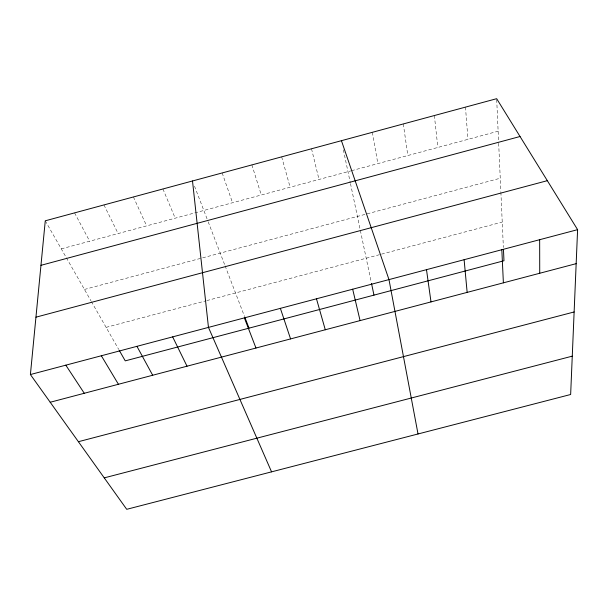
<?xml version="1.0" encoding="UTF-8"?>
<svg xmlns="http://www.w3.org/2000/svg" width="608" height="608" viewBox="0 0 608 608"><rect width="100%" height="100%" fill="white"/><g stroke="black" fill="none" stroke-linecap="round" stroke-linejoin="round"><path stroke-width="0.46" stroke-dasharray="3.04 2.28" d="M61.279 248.862L350.687 170.924M351.591 170.681L498.134 131.222M84.459 289.446L500.255 178.228M106.111 327.355L205.952 300.816M206.842 300.58L380.654 254.38M381.558 254.136L502.231 222.064M45.266 220.81L90.926 300.77M91.39 301.583L118.697 349.402M74.579 212.876L89.672 241.216M103.96 204.934L118.119 233.556M133.41 196.962L146.627 225.88M162.929 188.974L175.203 218.181M194.507 186.177L207.868 220.962M208.202 221.844L224.785 265.035M225.112 265.886L244.401 316.114M222.163 172.953L232.537 202.745M251.879 164.912L261.296 195.001M281.664 156.856L290.122 187.234M311.516 148.778L319.01 179.459M343.36 149.796L350.284 182.674M350.482 183.593L371.313 282.5M372.339 132.324L377.864 163.605M403.309 123.941L407.824 155.542M434.355 115.543L437.859 147.448M465.477 107.122L467.962 139.346M496.706 99.613L498.636 142.34M498.674 143.268L500.84 191.322M500.886 192.265L503.378 247.524"/><path stroke-width="0.91" d="M577.6 229.657L570.646 394.501L126.722 509.314L30.4 374.543L45.266 220.81L496.668 98.686L577.6 229.657L30.4 374.543M40.956 265.324L520.038 136.511M35.948 317.178L547.329 180.675M50.206 402.253L576.164 263.659M78.402 441.704L574.127 311.965M104.249 477.873L572.265 356.159M65.816 365.165L84.276 393.277M101.331 355.756L118.431 384.279M119.168 350.223L125.248 360.871L503.971 260.756L503.462 249.409M136.944 346.332L152.684 375.25M172.657 336.878L187.021 366.206M271.563 471.854L208.46 327.393L192.508 180.971M244.37 317.885L255.968 348.034M244.728 316.973L249.022 328.153M341.438 140.684L388.983 279.596L418.023 433.975M280.372 308.355L290.578 338.914M316.472 298.794L325.288 329.772M352.678 289.21L360.08 320.598M371.503 283.396L373.973 295.116M426.489 269.663L431.004 301.91M464.109 259.707L467.149 292.387M501.828 249.713L503.386 282.842M539.661 239.696L539.729 273.266"/></g></svg>
